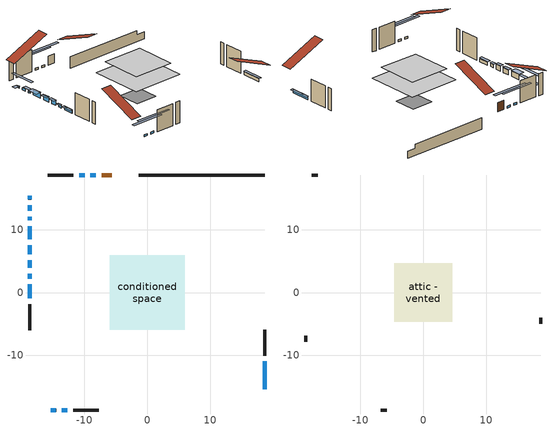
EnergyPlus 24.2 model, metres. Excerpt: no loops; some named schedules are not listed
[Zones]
conditioned space
 floor adiabatic (AdiabaticFloorConstruction): -5.94,-5.94 -5.94,5.94 5.94,5.94 5.94,-5.94 z3.04
 floor foundation (Slab1 construction): -2.5,-2.5 -2.5,2.5 2.5,2.5 2.5,-2.5 z-1.9
 wall outside (AdiabaticWallConstruction 1): -5.6,18.66 -7.24,18.66 z0.6:2.63
 wall outside (AdiabaticWallConstruction): -18.66,15.33 -18.66,14.76 / -18.66,12.04 -18.66,11.48 z0.6:0.91; -18.66,13.84 -18.66,12.96 / -9.94,18.66 -10.78,18.66 z0.6:1.07; -15.33,-18.66 -14.49,-18.66 / -8.17,18.66 -9.01,18.66 z0.6:1.03; -13.56,-18.66 -12.71,-18.66 z0.6:1.04; -18.66,10.55 -18.66,8.44 z0.6:1.79; -18.66,7.51 -18.66,6.04 z0.6:1.67; -18.66,5.11 -18.66,3.93 z0.6:1.68; -18.66,3 -18.66,2.2 z0.6:1.29; -18.66,1.28 -18.66,-0.91 z0.6:1.25; 18.66,-15.33 18.66,-10.95 z0.6:1.27
 wall outside (Wall1 construction): -11.71,18.66 -15.83,18.66 / -11.79,-18.66 -7.67,-18.66 / -18.66,-1.84 -18.66,-5.95 / 18.66,-10.02 18.66,-5.91 z0.6:5.48
 wall foundation (FoundationWall1 construction): -1.34,18.66,-1.9 -1.34,18.66,0.6 16.66,18.66,0.6 16.66,18.66,-0.35 18.66,18.66,-0.35 18.66,18.66,-1.9
 window (WindowConstruction 6): -18.66,15.32 -18.66,14.77 z0.6:0.9
 window (WindowConstruction 8): -18.66,13.84 -18.66,12.97 z0.6:1.07
 window (WindowConstruction 9): -15.32,-18.66 -14.49,-18.66 z0.6:1.03
 window (WindowConstruction 10): -13.56,-18.66 -12.72,-18.66 z0.6:1.04
 window (WindowConstruction 11): -8.17,18.66 -9.01,18.66 z0.6:1.03
 window (WindowConstruction 12): -9.94,18.66 -10.78,18.66 z0.6:1.07
 window (WindowConstruction 7): -18.66,12.04 -18.66,11.48 z0.6:0.9
 window (WindowConstruction): -18.66,10.55 -18.66,8.44 z0.6:1.79
 window (WindowConstruction 1): -18.66,7.51 -18.66,6.04 z0.6:1.67
 window (WindowConstruction 2): -18.66,5.11 -18.66,3.93 z0.6:1.68
 window (WindowConstruction 3): -18.66,3 -18.66,2.2 z0.6:1.29
 window (WindowConstruction 4): -18.66,1.28 -18.66,-0.91 z0.6:1.25
 window (WindowConstruction 5): 18.66,-15.32 18.66,-10.95 z0.6:1.27
 door (Door): -5.6,18.66 -7.24,18.66 z0.6:2.63
 ceiling adiabatic (AdiabaticFloorConstruction): 5.94,-5.94 5.94,5.94 -5.94,5.94 -5.94,-5.94 z3.04
attic - vented
 floor to conditioned space (Floor1 construction Reversed): -4.62,-4.62 -4.62,4.62 4.62,4.62 4.62,-4.62 z5.48
 wall outside (Wall2 construction): -16.76,18.66 -17.73,18.66 / -6.74,-18.66 -5.77,-18.66 / -18.66,-6.88 -18.66,-7.85 / 18.66,-4.98 18.66,-4.01 z0.6:5.48
 roof outside (Roof1 construction): -4.68,18.66,5.48 -4.68,9.79,9.17 -2.27,9.79,9.17 -2.27,18.66,5.48; -16.25,-18.66,5.48 -16.25,-9.79,9.17 -18.66,-9.79,9.17 -18.66,-18.66,5.48; -18.66,16.25,5.48 -9.79,16.25,9.17 -9.79,18.66,9.17 -18.66,18.66,5.48; 18.66,-16.25,5.48 9.79,-16.25,9.17 9.79,-18.66,9.17 18.66,-18.66,5.48
shading: -18.66,14.64 -18.66,15.46 -19.87,15.46 -19.87,14.64 z1.04; -18.66,10.52 -18.66,16.28 -19.27,16.28 -19.27,10.52 z3.51; -11.2,-18.66 -18.61,-18.66 -18.61,-19.27 -11.2,-19.27 z4.32; -9.05,-18.66 -17.23,-18.66 -17.23,-19.27 -9.05,-19.27 z4.71; -12.72,18.66 -4.46,18.66 -4.46,19.27 -12.72,19.27 z4.74; -14.1,18.66 -6.62,18.66 -6.62,19.27 -14.1,19.27 z4.39; -18.66,10.69 -18.66,12.83 -19.27,12.83 -19.27,10.69 z1.69; -18.66,8.31 -18.66,10.68 -19.87,10.68 -19.87,8.31 z1.92; -18.66,5.91 -18.66,7.64 -19.27,7.64 -19.27,5.91 z1.8; -18.66,3.8 -18.66,5.24 -19.27,5.24 -19.27,3.8 z1.81; -18.66,2.07 -18.66,3.13 -19.27,3.13 -19.27,2.07 z1.42; -18.66,-1.04 -18.66,1.41 -19.27,1.41 -19.27,-1.04 z1.38; 18.66,-10.82 18.66,-15.46 19.27,-15.46 19.27,-10.82 z1.4
[Building]
Building 1: Terrain=Suburbs
[Site:Location]
Medicine Hat RCS_AB: Latitude {deg}=50.03; Longitude {deg}=-110.72; Time Zone {hr}=-7; Elevation {m}=715; Keep Site Location Information=Yes
[Site:GroundTemperature:Shallow]
0.918575, -1.32151, -1.5009, -0.437868, 3.82962, 8.07723, 11.7597, 14.0924, 14.2906, 12.3933, 8.80476, 4.68745
[Site:WaterMainsTemperature]
Calculation Method=Schedule; Temperature Schedule=mains temperature schedule
[Material] Roughness=Rough; Thermal Absorptance=0.9
Name | Thickness {m} | Conductivity {W/m-K} | Density {kg/m3} | Specific Heat {J/kg-K} | Solar Absorptance | Visible Absorptance
asphalt or fiberglass shingles | 0.00635 | 0.162714 | 1121.4 | 1465.45 | 0.4 | 0.4
ceiling loosefill ins | 0.338667 | 0.0480833 | 16.02 | 1046.75 | 0.7 | 0.7
ceiling stud and cavity | 0.1397 | 0.119845 | 65.682 | 1177.47 | 0.7 | 0.7
concrete 4.0 in. | 0.1016 | 1.803125 | 2242.8 | 837.4 | 0.7 | 0.7
concrete 8.0 in. | 0.2032 | 1.803125 | 2242.8 | 837.4 | 0.7 | 0.7
door material | 0.04445 | 0.327969 | 512.64 | 1214.23 | 0.7 | 0.7
exterior vertical ins | 0.0448461 | 0.029427 | 32.04 | 1214.23 | 0.7 | 0.7
floor covering | 0.0127 | 0.0433444 | 54.468 | 1339.84 | 0.6 | 0.6
floor rigid ins; wall rigid ins | 0.512978 | 0.029427 | 32.04 | 1214.23 | 0.7 | 0.7
floor stud and cavity | 0.1397 | 1.75129 | 37.0049 | 1207.88 | 0.7 | 0.7
furniture material conditioned space 1 | 0.1524 | 0.115458 | 640.8 | 1214.23 | 0.6 | 0.6
gypsum board | 0.0127 | 0.160291 | 801 | 837.4 | 0.6 | 0.6
gypsum board 1 | 0.0127 | 0.160291 | 801 | 837.4 | 0.7 | 0.7
osb sheathing 0.5 in. | 0.0127 | 0.115458 | 512.64 | 1214.23 | 0.7 | 0.7
osb sheathing 0.75 in. | 0.01905 | 0.115458 | 512.64 | 1214.23 | 0.7 | 0.7
wall stud and cavity | 0.1397 | 0.107505 | 139.0536 | 1170.24 | 0.7 | 0.7
wall stud and cavity 1 | 0.0889 | 6.9971 | 50.32683 | 1063.81 | 0.6 | 0.6
wall stud and cavity 2 | 0.0889 | 0.380278 | 52.3479 | 1209.89 | 0.7 | 0.7
wall stud and cavity 3 | 0.0889 | 0.391764 | 83.0341 | 1211.67 | 0.7 | 0.7
wood siding | 0.0254 | 0.102417 | 544.68 | 1172.36 | 0.4 | 0.4
wood siding 1 | 0.00254 | 0.102417 | 544.68 | 1172.36 | 0.4 | 0.4
wood siding 2; wood siding 3 | 0.0254 | 0.102417 | 544.68 | 1172.36 | 0.7 | 0.7
[WindowMaterial:SimpleGlazingSystem]
Name | U-Factor {W/m2-K} | Solar Heat Gain Coefficient
WindowMaterial | 2.90203 | 0.68
WindowMaterial 1 | 2.81742 | 0.6
WindowMaterial 10 | 2.986628 | 0.42
WindowMaterial 2 | 4.6253 | 0.62
WindowMaterial 3 | 5.4611 | 0.56
WindowMaterial 4 | 4.65539 | 0.62
WindowMaterial 5 | 4.60826 | 0.62
WindowMaterial 6 | 4.66618 | 0.55
WindowMaterial 7 | 2.98492 | 0.42
WindowMaterial 8 | 2.99401 | 0.4
WindowMaterial 9 | 2.99287 | 0.4
[Construction]
AdiabaticFloorConstruction: floor stud and cavity, floor rigid ins, osb sheathing 0.75 in., floor covering
AdiabaticWallConstruction: wood siding 2, wall rigid ins, wall stud and cavity 2, gypsum board
AdiabaticWallConstruction 1: wood siding 3, wall rigid ins, wall stud and cavity 2, gypsum board
Door: door material
Floor1 construction Reversed: gypsum board, ceiling stud and cavity, ceiling loosefill ins
FoundationWall1 construction: concrete 8.0 in., gypsum board 1
furniture construction conditioned space 1: furniture material conditioned space 1
PartitionWallConstruction: gypsum board, wall stud and cavity 3, gypsum board
Roof1 construction: asphalt or fiberglass shingles
Slab1 construction: concrete 4.0 in.
Wall1 construction: wood siding, osb sheathing 0.5 in., wall stud and cavity, gypsum board
Wall2 construction: wood siding 1, wall stud and cavity 1
WindowConstruction: WindowMaterial
WindowConstruction 1: WindowMaterial 1
WindowConstruction 10; WindowConstruction 11: WindowMaterial 9
WindowConstruction 12: WindowMaterial 10
WindowConstruction 2: WindowMaterial 2
WindowConstruction 3: WindowMaterial 3
WindowConstruction 4: WindowMaterial 4
WindowConstruction 5: WindowMaterial 5
WindowConstruction 6; WindowConstruction 7: WindowMaterial 6
WindowConstruction 8: WindowMaterial 7
WindowConstruction 9: WindowMaterial 8
[Zone] Multiplier=1; Part of Total Floor Area=Yes
Name | Volume {m3}
attic - vented | 50.421
conditioned space | 412.9
[Space]
Name | Zone | Volume {m3}
attic - vented 1 | attic - vented | 50.421
conditioned space 1 | conditioned space | 412.9
[ZoneInfiltration:EffectiveLeakageArea]
infil attic - vented 1: Zone or Space=attic - vented 1; Schedule=Always On Discrete; Effective Air Leakage Area {cm2}=3195.38; Stack Coefficient=0.000596091; Wind Coefficient=1.64959e-05
[ZoneMixing]
whole house fan mix: Zone or Space=attic - vented; Schedule=Always On Continuous; Design Flow Rate Calculation Method=Flow/Zone; Design Flow Rate {m3/s}=0; Source Zone or Space=conditioned space
[SurfaceProperty:ExposedFoundationPerimeter]
Slab1: Exposed Perimeter Calculation Method=TotalExposedPerimeter; Total Exposed Perimeter {m}=20
[InternalMass] Zone or ZoneList=conditioned space; Space or SpaceList=conditioned space 1
Name | Construction | Surface Area {m2}
furniture mass conditioned space 1 | furniture construction conditioned space 1 | 66.3603
partition wall mass | PartitionWallConstruction | 165.901
[Lights]
interior lighting: Zone or ZoneList or Space or SpaceList=conditioned space 1; Schedule=interior lighting schedule; Design Level Calculation Method=LightingLevel; Lighting Level {W}=343.2; Return Air Fraction=0; Fraction Radiant=0.6; Fraction Visible=0.2; Fraction Replaceable=1
[People]
occupants: Zone or ZoneList or Space or SpaceList=conditioned space 1; Number of People Schedule=occupants schedule; Number of People Calculation Method=People; Number of People=3; Fraction Radiant=0.314171; Sensible Heat Fraction=0.56303; Activity Level Schedule=occupants activity schedule; Carbon Dioxide Generation Rate {m3/s-W}=0; Enable ASHRAE 55 Comfort Warnings=No; Mean Radiant Temperature Calculation Type=EnclosureAveraged
[ElectricEquipment] Zone or ZoneList or Space or SpaceList=conditioned space 1; Design Level Calculation Method=EquipmentLevel
Name | Schedule | Design Level {W} | Fraction Latent | Fraction Radiant | Fraction Lost
clothes dryer | clothes dryer schedule | 140.772 | 0.015 | 0.081 | 0.85
clothes washer | clothes washer schedule | 32.1985 | 0.03 | 0.162 | 0.7
cooking range | cooking range schedule | 215.147 | 0.08 | 0.432 | 0.2
dishwasher | dishwasher schedule | 66.8632 | 0.3 | 0.18 | 0.4
fridge | fridge schedule | 72.9452 | 0 | 0.6 | 0
mech vent bath fan 0 | mech vent bath fan 0 schedule | 25.1 | 0 | 0 | 1
mech vent house fan | mech vent house fan schedule | 6.33333 | 0 | 0 | 1
mech vent house fan cfis | mech vent house fan cfis schedule | 0 | 0 | 0 | 0
misc plug loads | misc plug loads schedule | 494.7 | 0.045 | 0.513 | 0.1
whole house fan | Always On Discrete | 0 | 0 | 0 | 1
[OtherEquipment] Zone or ZoneList or Space or SpaceList=conditioned space 1; Design Level Calculation Method=EquipmentLevel
Name | Fuel Type | Schedule | Design Level {W} | Fraction Latent | Fraction Radiant | Fraction Lost
clothes dryer 1 | Electricity | clothes dryer schedule | 0 | 0.015 | 0.081 | 0.85
cooking range 1 | Electricity | cooking range schedule | 0 | 0.08 | 0.432 | 0.2
general water use latent | None | general water use schedule | 62.594 | 1 | 0 | 0
general water use sensible | None | general water use schedule | -61.6891 | 0 | 0.6 | 0
mech vent house fan latent load | None | Always On Discrete | 0 | 1 | 0 | 0
mech vent house fan sensible load | None | Always On Discrete | 0 | 0 | 0 | 0
water heater energy adjustment1 | NaturalGas | Always On Discrete | 0.01 | 0 | 0 | 1
[ZoneInfiltration:DesignFlowRate] Zone or ZoneList or Space or SpaceList=conditioned space 1; Schedule=Always On Discrete; Design Flow Rate Calculation Method=Flow/Zone; Design Flow Rate {m3/s}=0
infil flow; natural vent flow; whole house fan flow
[Foundation:Kiva]
Foundation Kiva 1: Initial Indoor Air Temperature {C}=18; Wall Height Above Grade {m}=0.599999; Wall Depth Below Slab {m}=0.2032; Custom Block Material Name 1=exterior vertical ins; Custom Block Depth 1 {m}=2.5; Custom Block X Position 1 {m}=0.2159; Custom Block Z Position 1 {m}=0
[Foundation:Kiva:Settings]
Soil Conductivity {W/m-K}=0.849921; Soil Density {kg/m3}=1842.3; Soil Specific Heat {J/kg-K}=418.7; Ground Solar Absorptivity=0.9; Ground Thermal Absorptivity=0.9; Ground Surface Roughness {m}=0.03; Far-Field Width {m}=40; Deep-Ground Boundary Condition=ZeroFlux; Deep-Ground Depth {m}=40; Minimum Cell Dimension {m}=0.2; Maximum Cell Growth Coefficient=3; Simulation Timestep=Timestep
[Exterior:Lights]
exterior lighting: Schedule=exterior lighting schedule; Design Level {W}=75.6
[Schedule:Constant]
Name | Hourly Value
Always On Continuous; mech vent house fan schedule; mech vent house fan cfis schedule; Always On Discrete | 1
occupants activity schedule | 117.228
fridge schedule | 0
[Schedule:Day:Interval]
interior lighting schedule day: No, 01:00, 0.108182, 04:00, 0.0901515, 05:00, 0.0991667, 06:00, 0.162273, 07:00, 0.270455, 08:00, 0.342576, 10:00, 0.369621, 11:00, 0.351591, 12:00, 0.333561, 13:00, 0.324545, 14:00, 0.31553, 15:00, 0.333561, 16:00, 0.369621, 17:00, 0.450758, 18:00, 0.585985, 19:00, 0.775303, 20:00, 0.955606, 21:00, 0.991667, 22:00, 0.712197, 23:00, 0.360606, 24:00, 0.162273
interior lighting schedule default day: No, 24:00, 0
[Schedule:Week:Daily]
interior lighting schedule Week Rule - Jan1-Jan27: interior lighting schedule day, interior lighting schedule day, interior lighting schedule day, interior lighting schedule day, interior lighting schedule day, interior lighting schedule day, interior lighting schedule day, interior lighting schedule default day, interior lighting schedule default day, interior lighting schedule default day, interior lighting schedule default day, interior lighting schedule default day
interior lighting schedule Week Rule - Jan28-Feb3: interior lighting schedule day, interior lighting schedule day, interior lighting schedule day, interior lighting schedule day, interior lighting schedule day 1, interior lighting schedule day 1, interior lighting schedule day 1, interior lighting schedule default day, interior lighting schedule default day, interior lighting schedule default day, interior lighting schedule default day, interior lighting schedule default day
interior lighting schedule Week Rule - Feb4-Feb24: interior lighting schedule day 1, interior lighting schedule day 1, interior lighting schedule day 1, interior lighting schedule day 1, interior lighting schedule day 1, interior lighting schedule day 1, interior lighting schedule day 1, interior lighting schedule default day, interior lighting schedule default day, interior lighting schedule default day, interior lighting schedule default day, interior lighting schedule default day
interior lighting schedule Week Rule - Feb25-Mar3: interior lighting schedule day 1, interior lighting schedule day 1, interior lighting schedule day 1, interior lighting schedule day 1, interior lighting schedule day 2, interior lighting schedule day 2, interior lighting schedule day 2, interior lighting schedule default day, interior lighting schedule default day, interior lighting schedule default day, interior lighting schedule default day, interior lighting schedule default day
interior lighting schedule Week Rule - Mar4-Mar31: interior lighting schedule day 2, interior lighting schedule day 2, interior lighting schedule day 2, interior lighting schedule day 2, interior lighting schedule day 2, interior lighting schedule day 2, interior lighting schedule day 2, interior lighting schedule default day, interior lighting schedule default day, interior lighting schedule default day, interior lighting schedule default day, interior lighting schedule default day
interior lighting schedule Week Rule - Apr1-Apr28: interior lighting schedule day 3, interior lighting schedule day 3, interior lighting schedule day 3, interior lighting schedule day 3, interior lighting schedule day 3, interior lighting schedule day 3, interior lighting schedule day 3, interior lighting schedule default day, interior lighting schedule default day, interior lighting schedule default day, interior lighting schedule default day, interior lighting schedule default day
interior lighting schedule Week Rule - Apr29-May5: interior lighting schedule day 3, interior lighting schedule day 3, interior lighting schedule day 4, interior lighting schedule day 4, interior lighting schedule day 4, interior lighting schedule day 4, interior lighting schedule day 4, interior lighting schedule default day, interior lighting schedule default day, interior lighting schedule default day, interior lighting schedule default day, interior lighting schedule default day
interior lighting schedule Week Rule - May6-May26: interior lighting schedule day 4, interior lighting schedule day 4, interior lighting schedule day 4, interior lighting schedule day 4, interior lighting schedule day 4, interior lighting schedule day 4, interior lighting schedule day 4, interior lighting schedule default day, interior lighting schedule default day, interior lighting schedule default day, interior lighting schedule default day, interior lighting schedule default day
interior lighting schedule Week Rule - May27-Jun2: interior lighting schedule day 4, interior lighting schedule day 4, interior lighting schedule day 4, interior lighting schedule day 4, interior lighting schedule day 4, interior lighting schedule day 5, interior lighting schedule day 5, interior lighting schedule default day, interior lighting schedule default day, interior lighting schedule default day, interior lighting schedule default day, interior lighting schedule default day
interior lighting schedule Week Rule - Jun3-Jun30: interior lighting schedule day 5, interior lighting schedule day 5, interior lighting schedule day 5, interior lighting schedule day 5, interior lighting schedule day 5, interior lighting schedule day 5, interior lighting schedule day 5, interior lighting schedule default day, interior lighting schedule default day, interior lighting schedule default day, interior lighting schedule default day, interior lighting schedule default day
interior lighting schedule Week Rule - Jul1-Jul28: interior lighting schedule day 6, interior lighting schedule day 6, interior lighting schedule day 6, interior lighting schedule day 6, interior lighting schedule day 6, interior lighting schedule day 6, interior lighting schedule day 6, interior lighting schedule default day, interior lighting schedule default day, interior lighting schedule default day, interior lighting schedule default day, interior lighting schedule default day
interior lighting schedule Week Rule - Jul29-Aug4: interior lighting schedule day 6, interior lighting schedule day 6, interior lighting schedule day 6, interior lighting schedule day 7, interior lighting schedule day 7, interior lighting schedule day 7, interior lighting schedule day 7, interior lighting schedule default day, interior lighting schedule default day, interior lighting schedule default day, interior lighting schedule default day, interior lighting schedule default day
interior lighting schedule Week Rule - Aug5-Aug25: interior lighting schedule day 7, interior lighting schedule day 7, interior lighting schedule day 7, interior lighting schedule day 7, interior lighting schedule day 7, interior lighting schedule day 7, interior lighting schedule day 7, interior lighting schedule default day, interior lighting schedule default day, interior lighting schedule default day, interior lighting schedule default day, interior lighting schedule default day
interior lighting schedule Week Rule - Aug26-Sep1: interior lighting schedule day 7, interior lighting schedule day 7, interior lighting schedule day 7, interior lighting schedule day 7, interior lighting schedule day 7, interior lighting schedule day 7, interior lighting schedule day 8, interior lighting schedule default day, interior lighting schedule default day, interior lighting schedule default day, interior lighting schedule default day, interior lighting schedule default day
interior lighting schedule Week Rule - Sep2-Sep29: interior lighting schedule day 8, interior lighting schedule day 8, interior lighting schedule day 8, interior lighting schedule day 8, interior lighting schedule day 8, interior lighting schedule day 8, interior lighting schedule day 8, interior lighting schedule default day, interior lighting schedule default day, interior lighting schedule default day, interior lighting schedule default day, interior lighting schedule default day
interior lighting schedule Week Rule - Sep30-Oct6: interior lighting schedule day 8, interior lighting schedule day 9, interior lighting schedule day 9, interior lighting schedule day 9, interior lighting schedule day 9, interior lighting schedule day 9, interior lighting schedule day 9, interior lighting schedule default day, interior lighting schedule default day, interior lighting schedule default day, interior lighting schedule default day, interior lighting schedule default day
interior lighting schedule Week Rule - Oct7-Oct27: interior lighting schedule day 9, interior lighting schedule day 9, interior lighting schedule day 9, interior lighting schedule day 9, interior lighting schedule day 9, interior lighting schedule day 9, interior lighting schedule day 9, interior lighting schedule default day, interior lighting schedule default day, interior lighting schedule default day, interior lighting schedule default day, interior lighting schedule default day
interior lighting schedule Week Rule - Oct28-Nov3: interior lighting schedule day 9, interior lighting schedule day 9, interior lighting schedule day 9, interior lighting schedule day 9, interior lighting schedule day 10, interior lighting schedule day 10, interior lighting schedule day 10, interior lighting schedule default day, interior lighting schedule default day, interior lighting schedule default day, interior lighting schedule default day, interior lighting schedule default day
interior lighting schedule Week Rule - Nov4-Nov24: interior lighting schedule day 10, interior lighting schedule day 10, interior lighting schedule day 10, interior lighting schedule day 10, interior lighting schedule day 10, interior lighting schedule day 10, interior lighting schedule day 10, interior lighting schedule default day, interior lighting schedule default day, interior lighting schedule default day, interior lighting schedule default day, interior lighting schedule default day
interior lighting schedule Week Rule - Nov25-Dec1: interior lighting schedule day 10, interior lighting schedule day 10, interior lighting schedule day 10, interior lighting schedule day 10, interior lighting schedule day 10, interior lighting schedule day 10, interior lighting schedule day 11, interior lighting schedule default day, interior lighting schedule default day, interior lighting schedule default day, interior lighting schedule default day, interior lighting schedule default day
interior lighting schedule Week Rule - Dec2-Dec31: interior lighting schedule day 11, interior lighting schedule day 11, interior lighting schedule day 11, interior lighting schedule day 11, interior lighting schedule day 11, interior lighting schedule day 11, interior lighting schedule day 11, interior lighting schedule default day, interior lighting schedule default day, interior lighting schedule default day, interior lighting schedule default day, interior lighting schedule default day
occupants schedule Week Rule - Jan1-Dec31: occupants schedule day, occupants schedule day, occupants schedule day, occupants schedule day, occupants schedule day, occupants schedule day, occupants schedule day, occupants schedule default day, occupants schedule default day, occupants schedule default day, occupants schedule default day, occupants schedule default day
clothes dryer schedule Week Rule - Jan1-Dec31: clothes dryer schedule day, clothes dryer schedule day, clothes dryer schedule day, clothes dryer schedule day, clothes dryer schedule day, clothes dryer schedule day, clothes dryer schedule day, clothes dryer schedule default day, clothes dryer schedule default day, clothes dryer schedule default day, clothes dryer schedule default day, clothes dryer schedule default day
clothes washer schedule Week Rule - Jan1-Dec31: clothes washer schedule day, clothes washer schedule day, clothes washer schedule day, clothes washer schedule day, clothes washer schedule day, clothes washer schedule day, clothes washer schedule day, clothes washer schedule default day, clothes washer schedule default day, clothes washer schedule default day, clothes washer schedule default day, clothes washer schedule default day
cooking range schedule Week Rule - Jan1-Dec31: cooking range schedule day, cooking range schedule day, cooking range schedule day, cooking range schedule day, cooking range schedule day, cooking range schedule day, cooking range schedule day, cooking range schedule default day, cooking range schedule default day, cooking range schedule default day, cooking range schedule default day, cooking range schedule default day
dishwasher schedule Week Rule - Jan1-Dec31: dishwasher schedule day, dishwasher schedule day, dishwasher schedule day, dishwasher schedule day, dishwasher schedule day, dishwasher schedule day, dishwasher schedule day, dishwasher schedule default day, dishwasher schedule default day, dishwasher schedule default day, dishwasher schedule default day, dishwasher schedule default day
mech vent bath fan 0 schedule Week Rule - Jan1-Dec31: mech vent bath fan 0 schedule day, mech vent bath fan 0 schedule day, mech vent bath fan 0 schedule day, mech vent bath fan 0 schedule day, mech vent bath fan 0 schedule day, mech vent bath fan 0 schedule day, mech vent bath fan 0 schedule day, mech vent bath fan 0 schedule default day, mech vent bath fan 0 schedule default day, mech vent bath fan 0 schedule default day, mech vent bath fan 0 schedule default day, mech vent bath fan 0 schedule default day
misc plug loads schedule Week Rule - Jan1-Dec31: misc plug loads schedule day, misc plug loads schedule day, misc plug loads schedule day, misc plug loads schedule day, misc plug loads schedule day, misc plug loads schedule day, misc plug loads schedule day, misc plug loads schedule default day, misc plug loads schedule default day, misc plug loads schedule default day, misc plug loads schedule default day, misc plug loads schedule default day
general water use schedule Week Rule - Jan1-Dec31: general water use schedule day, general water use schedule day, general water use schedule day, general water use schedule day, general water use schedule day, general water use schedule day, general water use schedule day, general water use schedule default day, general water use schedule default day, general water use schedule default day, general water use schedule default day, general water use schedule default day
exterior lighting schedule Week Rule - Jan1-Jan27: exterior lighting schedule day, exterior lighting schedule day, exterior lighting schedule day, exterior lighting schedule day, exterior lighting schedule day, exterior lighting schedule day, exterior lighting schedule day, exterior lighting schedule default day, exterior lighting schedule default day, exterior lighting schedule default day, exterior lighting schedule default day, exterior lighting schedule default day
exterior lighting schedule Week Rule - Jan28-Feb3: exterior lighting schedule day, exterior lighting schedule day, exterior lighting schedule day, exterior lighting schedule day, exterior lighting schedule day 1, exterior lighting schedule day 1, exterior lighting schedule day 1, exterior lighting schedule default day, exterior lighting schedule default day, exterior lighting schedule default day, exterior lighting schedule default day, exterior lighting schedule default day
exterior lighting schedule Week Rule - Feb4-Feb24: exterior lighting schedule day 1, exterior lighting schedule day 1, exterior lighting schedule day 1, exterior lighting schedule day 1, exterior lighting schedule day 1, exterior lighting schedule day 1, exterior lighting schedule day 1, exterior lighting schedule default day, exterior lighting schedule default day, exterior lighting schedule default day, exterior lighting schedule default day, exterior lighting schedule default day
exterior lighting schedule Week Rule - Feb25-Mar3: exterior lighting schedule day 1, exterior lighting schedule day 1, exterior lighting schedule day 1, exterior lighting schedule day 1, exterior lighting schedule day 2, exterior lighting schedule day 2, exterior lighting schedule day 2, exterior lighting schedule default day, exterior lighting schedule default day, exterior lighting schedule default day, exterior lighting schedule default day, exterior lighting schedule default day
exterior lighting schedule Week Rule - Mar4-Mar31: exterior lighting schedule day 2, exterior lighting schedule day 2, exterior lighting schedule day 2, exterior lighting schedule day 2, exterior lighting schedule day 2, exterior lighting schedule day 2, exterior lighting schedule day 2, exterior lighting schedule default day, exterior lighting schedule default day, exterior lighting schedule default day, exterior lighting schedule default day, exterior lighting schedule default day
exterior lighting schedule Week Rule - Apr1-Apr28: exterior lighting schedule day 3, exterior lighting schedule day 3, exterior lighting schedule day 3, exterior lighting schedule day 3, exterior lighting schedule day 3, exterior lighting schedule day 3, exterior lighting schedule day 3, exterior lighting schedule default day, exterior lighting schedule default day, exterior lighting schedule default day, exterior lighting schedule default day, exterior lighting schedule default day
exterior lighting schedule Week Rule - Apr29-May5: exterior lighting schedule day 3, exterior lighting schedule day 3, exterior lighting schedule day 4, exterior lighting schedule day 4, exterior lighting schedule day 4, exterior lighting schedule day 4, exterior lighting schedule day 4, exterior lighting schedule default day, exterior lighting schedule default day, exterior lighting schedule default day, exterior lighting schedule default day, exterior lighting schedule default day
exterior lighting schedule Week Rule - May6-May26: exterior lighting schedule day 4, exterior lighting schedule day 4, exterior lighting schedule day 4, exterior lighting schedule day 4, exterior lighting schedule day 4, exterior lighting schedule day 4, exterior lighting schedule day 4, exterior lighting schedule default day, exterior lighting schedule default day, exterior lighting schedule default day, exterior lighting schedule default day, exterior lighting schedule default day
exterior lighting schedule Week Rule - May27-Jun2: exterior lighting schedule day 4, exterior lighting schedule day 4, exterior lighting schedule day 4, exterior lighting schedule day 4, exterior lighting schedule day 4, exterior lighting schedule day 5, exterior lighting schedule day 5, exterior lighting schedule default day, exterior lighting schedule default day, exterior lighting schedule default day, exterior lighting schedule default day, exterior lighting schedule default day
exterior lighting schedule Week Rule - Jun3-Jun30: exterior lighting schedule day 5, exterior lighting schedule day 5, exterior lighting schedule day 5, exterior lighting schedule day 5, exterior lighting schedule day 5, exterior lighting schedule day 5, exterior lighting schedule day 5, exterior lighting schedule default day, exterior lighting schedule default day, exterior lighting schedule default day, exterior lighting schedule default day, exterior lighting schedule default day
exterior lighting schedule Week Rule - Jul1-Jul28: exterior lighting schedule day 6, exterior lighting schedule day 6, exterior lighting schedule day 6, exterior lighting schedule day 6, exterior lighting schedule day 6, exterior lighting schedule day 6, exterior lighting schedule day 6, exterior lighting schedule default day, exterior lighting schedule default day, exterior lighting schedule default day, exterior lighting schedule default day, exterior lighting schedule default day
exterior lighting schedule Week Rule - Jul29-Aug4: exterior lighting schedule day 6, exterior lighting schedule day 6, exterior lighting schedule day 6, exterior lighting schedule day 7, exterior lighting schedule day 7, exterior lighting schedule day 7, exterior lighting schedule day 7, exterior lighting schedule default day, exterior lighting schedule default day, exterior lighting schedule default day, exterior lighting schedule default day, exterior lighting schedule default day
exterior lighting schedule Week Rule - Aug5-Aug25: exterior lighting schedule day 7, exterior lighting schedule day 7, exterior lighting schedule day 7, exterior lighting schedule day 7, exterior lighting schedule day 7, exterior lighting schedule day 7, exterior lighting schedule day 7, exterior lighting schedule default day, exterior lighting schedule default day, exterior lighting schedule default day, exterior lighting schedule default day, exterior lighting schedule default day
exterior lighting schedule Week Rule - Aug26-Sep1: exterior lighting schedule day 7, exterior lighting schedule day 7, exterior lighting schedule day 7, exterior lighting schedule day 7, exterior lighting schedule day 7, exterior lighting schedule day 7, exterior lighting schedule day 8, exterior lighting schedule default day, exterior lighting schedule default day, exterior lighting schedule default day, exterior lighting schedule default day, exterior lighting schedule default day
exterior lighting schedule Week Rule - Sep2-Sep29: exterior lighting schedule day 8, exterior lighting schedule day 8, exterior lighting schedule day 8, exterior lighting schedule day 8, exterior lighting schedule day 8, exterior lighting schedule day 8, exterior lighting schedule day 8, exterior lighting schedule default day, exterior lighting schedule default day, exterior lighting schedule default day, exterior lighting schedule default day, exterior lighting schedule default day
exterior lighting schedule Week Rule - Sep30-Oct6: exterior lighting schedule day 8, exterior lighting schedule day 9, exterior lighting schedule day 9, exterior lighting schedule day 9, exterior lighting schedule day 9, exterior lighting schedule day 9, exterior lighting schedule day 9, exterior lighting schedule default day, exterior lighting schedule default day, exterior lighting schedule default day, exterior lighting schedule default day, exterior lighting schedule default day
exterior lighting schedule Week Rule - Oct7-Oct27: exterior lighting schedule day 9, exterior lighting schedule day 9, exterior lighting schedule day 9, exterior lighting schedule day 9, exterior lighting schedule day 9, exterior lighting schedule day 9, exterior lighting schedule day 9, exterior lighting schedule default day, exterior lighting schedule default day, exterior lighting schedule default day, exterior lighting schedule default day, exterior lighting schedule default day
exterior lighting schedule Week Rule - Oct28-Nov3: exterior lighting schedule day 9, exterior lighting schedule day 9, exterior lighting schedule day 9, exterior lighting schedule day 9, exterior lighting schedule day 10, exterior lighting schedule day 10, exterior lighting schedule day 10, exterior lighting schedule default day, exterior lighting schedule default day, exterior lighting schedule default day, exterior lighting schedule default day, exterior lighting schedule default day
exterior lighting schedule Week Rule - Nov4-Nov24: exterior lighting schedule day 10, exterior lighting schedule day 10, exterior lighting schedule day 10, exterior lighting schedule day 10, exterior lighting schedule day 10, exterior lighting schedule day 10, exterior lighting schedule day 10, exterior lighting schedule default day, exterior lighting schedule default day, exterior lighting schedule default day, exterior lighting schedule default day, exterior lighting schedule default day
exterior lighting schedule Week Rule - Nov25-Dec1: exterior lighting schedule day 10, exterior lighting schedule day 10, exterior lighting schedule day 10, exterior lighting schedule day 10, exterior lighting schedule day 10, exterior lighting schedule day 10, exterior lighting schedule day 11, exterior lighting schedule default day, exterior lighting schedule default day, exterior lighting schedule default day, exterior lighting schedule default day, exterior lighting schedule default day
exterior lighting schedule Week Rule - Dec2-Dec31: exterior lighting schedule day 11, exterior lighting schedule day 11, exterior lighting schedule day 11, exterior lighting schedule day 11, exterior lighting schedule day 11, exterior lighting schedule day 11, exterior lighting schedule day 11, exterior lighting schedule default day, exterior lighting schedule default day, exterior lighting schedule default day, exterior lighting schedule default day, exterior lighting schedule default day
[Schedule:Year]
interior lighting schedule: interior lighting schedule Week Rule - Jan1-Jan27, 1, 1, 1, 27, interior lighting schedule Week Rule - Jan28-Feb3, 1, 28, 2, 3, interior lighting schedule Week Rule - Feb4-Feb24, 2, 4, 2, 24, interior lighting schedule Week Rule - Feb25-Mar3, 2, 25, 3, 3, interior lighting schedule Week Rule - Mar4-Mar31, 3, 4, 3, 31, interior lighting schedule Week Rule - Apr1-Apr28, 4, 1, 4, 28, interior lighting schedule Week Rule - Apr29-May5, 4, 29, 5, 5, interior lighting schedule Week Rule - May6-May26, 5, 6, 5, 26, interior lighting schedule Week Rule - May27-Jun2, 5, 27, 6, 2, interior lighting schedule Week Rule - Jun3-Jun30, 6, 3, 6, 30, interior lighting schedule Week Rule - Jul1-Jul28, 7, 1, 7, 28, interior lighting schedule Week Rule - Jul29-Aug4, 7, 29, 8, 4, interior lighting schedule Week Rule - Aug5-Aug25, 8, 5, 8, 25, interior lighting schedule Week Rule - Aug26-Sep1, 8, 26, 9, 1, interior lighting schedule Week Rule - Sep2-Sep29, 9, 2, 9, 29, interior lighting schedule Week Rule - Sep30-Oct6, 9, 30, 10, 6, interior lighting schedule Week Rule - Oct7-Oct27, 10, 7, 10, 27, interior lighting schedule Week Rule - Oct28-Nov3, 10, 28, 11, 3, interior lighting schedule Week Rule - Nov4-Nov24, 11, 4, 11, 24, interior lighting schedule Week Rule - Nov25-Dec1, 11, 25, 12, 1, interior lighting schedule Week Rule - Dec2-Dec31, 12, 2, 12, 31
occupants schedule: occupants schedule Week Rule - Jan1-Dec31, 1, 1, 12, 31
clothes dryer schedule: clothes dryer schedule Week Rule - Jan1-Dec31, 1, 1, 12, 31
clothes washer schedule: clothes washer schedule Week Rule - Jan1-Dec31, 1, 1, 12, 31
cooking range schedule: cooking range schedule Week Rule - Jan1-Dec31, 1, 1, 12, 31
dishwasher schedule: dishwasher schedule Week Rule - Jan1-Dec31, 1, 1, 12, 31
mech vent bath fan 0 schedule: mech vent bath fan 0 schedule Week Rule - Jan1-Dec31, 1, 1, 12, 31
misc plug loads schedule: misc plug loads schedule Week Rule - Jan1-Dec31, 1, 1, 12, 31
general water use schedule: general water use schedule Week Rule - Jan1-Dec31, 1, 1, 12, 31
exterior lighting schedule: exterior lighting schedule Week Rule - Jan1-Jan27, 1, 1, 1, 27, exterior lighting schedule Week Rule - Jan28-Feb3, 1, 28, 2, 3, exterior lighting schedule Week Rule - Feb4-Feb24, 2, 4, 2, 24, exterior lighting schedule Week Rule - Feb25-Mar3, 2, 25, 3, 3, exterior lighting schedule Week Rule - Mar4-Mar31, 3, 4, 3, 31, exterior lighting schedule Week Rule - Apr1-Apr28, 4, 1, 4, 28, exterior lighting schedule Week Rule - Apr29-May5, 4, 29, 5, 5, exterior lighting schedule Week Rule - May6-May26, 5, 6, 5, 26, exterior lighting schedule Week Rule - May27-Jun2, 5, 27, 6, 2, exterior lighting schedule Week Rule - Jun3-Jun30, 6, 3, 6, 30, exterior lighting schedule Week Rule - Jul1-Jul28, 7, 1, 7, 28, exterior lighting schedule Week Rule - Jul29-Aug4, 7, 29, 8, 4, exterior lighting schedule Week Rule - Aug5-Aug25, 8, 5, 8, 25, exterior lighting schedule Week Rule - Aug26-Sep1, 8, 26, 9, 1, exterior lighting schedule Week Rule - Sep2-Sep29, 9, 2, 9, 29, exterior lighting schedule Week Rule - Sep30-Oct6, 9, 30, 10, 6, exterior lighting schedule Week Rule - Oct7-Oct27, 10, 7, 10, 27, exterior lighting schedule Week Rule - Oct28-Nov3, 10, 28, 11, 3, exterior lighting schedule Week Rule - Nov4-Nov24, 11, 4, 11, 24, exterior lighting schedule Week Rule - Nov25-Dec1, 11, 25, 12, 1, exterior lighting schedule Week Rule - Dec2-Dec31, 12, 2, 12, 31
[Schedule:Compact]
mains temperature schedule: Through: 01/01, For: AllDays, Until: 24:00, 5.80444, Through: 01/02, For: AllDays, Until: 24:00, 5.73056, Through: 01/03, For: AllDays, Until: 24:00, 5.65722, Through: 01/04, For: AllDays, Until: 24:00, 5.58556, Through: 01/05, For: AllDays, Until: 24:00, 5.515, Through: 01/06, For: AllDays, Until: 24:00, 5.44556, Through: 01/07, For: AllDays, Until: 24:00, 5.37722, Through: 01/08, For: AllDays, Until: 24:00, 5.31056, Through: 01/09, For: AllDays, Until: 24:00, 5.24444, Through: 01/10, For: AllDays, Until: 24:00, 5.18, Through: 01/11, For: AllDays, Until: 24:00, 5.11722, Through: 01/12, For: AllDays, Until: 24:00, 5.055, Through: 01/13, For: AllDays, Until: 24:00, 4.99444, Through: 01/14, For: AllDays, Until: 24:00, 4.93556, Through: 01/15, For: AllDays, Until: 24:00, 4.87778, Through: 01/16, For: AllDays, Until: 24:00, 4.82111, Through: 01/17, For: AllDays, Until: 24:00, 4.76611, Through: 01/18, For: AllDays, Until: 24:00, 4.71278, Through: 01/19, For: AllDays, Until: 24:00, 4.66056, Through: 01/20, For: AllDays, Until: 24:00, 4.61, Through: 01/21, For: AllDays, Until: 24:00, 4.56056, Through: 01/22, For: AllDays, Until: 24:00, 4.51278, Through: 01/23, For: AllDays, Until: 24:00, 4.46667, Through: 01/24, For: AllDays, Until: 24:00, 4.42222, Through: 01/25, For: AllDays, Until: 24:00, 4.37889, Through: 01/26, For: AllDays, Until: 24:00, 4.33722, Through: 01/27, For: AllDays, Until: 24:00, 4.29722, Through: 01/28, For: AllDays, Until: 24:00, 4.25833, Through: 01/29, For: AllDays, Until: 24:00, 4.22167, Through: 01/30, For: AllDays, Until: 24:00, 4.18611, Through: 01/31, For: AllDays, Until: 24:00, 4.15222, Through: 02/01, For: AllDays, Until: 24:00, 4.12, Through: 02/02, For: AllDays, Until: 24:00, 4.08944, Through: 02/03, For: AllDays, Until: 24:00, 4.06056, Through: 02/04, For: AllDays, Until: 24:00, 4.03333, Through: 02/05, For: AllDays, Until: 24:00, 4.00778, Through: 02/06, For: AllDays, Until: 24:00, 3.98333, Through: 02/07, For: AllDays, Until: 24:00, 3.96111, Through: 02/08, For: AllDays, Until: 24:00, 3.94056, Through: 02/09, For: AllDays, Until: 24:00, 3.92167, Through: 02/10, For: AllDays, Until: 24:00, 3.90389, Through: 02/11, For: AllDays, Until: 24:00, 3.88833, Through: 02/12, For: AllDays, Until: 24:00, 3.87444, Through: 02/13, For: AllDays, Until: 24:00, 3.86167, Through: 02/14, For: AllDays, Until: 24:00, 3.85111, Through: 02/15, For: AllDays, Until: 24:00, 3.84222, Through: 02/16, For: AllDays, Until: 24:00, 3.835, Through: 02/17, For: AllDays, Until: 24:00, 3.82944, Through: 02/18, For: AllDays, Until: 24:00, 3.82556, Through: 02/19, For: AllDays, Until: 24:00, 3.82333, Through: 02/20, For: AllDays, Until: 24:00, 3.82278, Through: 02/21, For: AllDays, Until: 24:00, 3.82389, Through: 02/22, For: AllDays, Until: 24:00, 3.82722, Through: 02/23, For: AllDays, Until: 24:00, 3.83167, Through: 02/24, For: AllDays, Until: 24:00, 3.83778, Through: 02/25, For: AllDays, Until: 24:00, 3.84611, Through: 02/26, For: AllDays, Until: 24:00, 3.85556, Through: 02/27, For: AllDays, Until: 24:00, 3.86722, Through: 02/28, For: AllDays, Until: 24:00, 3.88, Through: 03/01, For: AllDays, Until: 24:00, 3.895, Through: 03/02, For: AllDays, Until: 24:00, 3.91167, Through: 03/03, For: AllDays, Until: 24:00, 3.92944, Through: 03/04, For: AllDays, Until: 24:00, 3.94944, Through: 03/05, For: AllDays, Until: 24:00, 3.97056, Through: 03/06, For: AllDays, Until: 24:00, 3.99389, Through: 03/07, For: AllDays, Until: 24:00, 4.01889, Through: 03/08, For: AllDays, Until: 24:00, 4.045, Through: 03/09, For: AllDays, Until: 24:00, 4.07333, Through: 03/10, For: AllDays, Until: 24:00, 4.10278, Through: 03/11, For: AllDays, Until: 24:00, 4.13389, Through: 03/12, For: AllDays, Until: 24:00, 4.16722, Through: 03/13, For: AllDays, Until: 24:00, 4.20167, Through: 03/14, For: AllDays, Until: 24:00, 4.23778, Through: 03/15, For: AllDays, Until: 24:00, 4.27556, Through: 03/16, For: AllDays, Until: 24:00, 4.31444, Through: 03/17, For: AllDays, Until: 24:00, 4.35556, Through: 03/18, For: AllDays, Until: 24:00, 4.39778, Through: 03/19, For: AllDays, Until: 24:00, 4.44167, Through: 03/20, For: AllDays, Until: 24:00, 4.48667, Through: 03/21, For: AllDays, Until: 24:00, 4.53389, Through: 03/22, For: AllDays, Until: 24:00, 4.58222, Through: 03/23, For: AllDays, Until: 24:00, 4.63222, Through: 03/24, For: AllDays, Until: 24:00, 4.68333, Through: 03/25, For: AllDays, Until: 24:00, 4.73611, Through: 03/26, For: AllDays, Until: 24:00, 4.79, Through: 03/27, For: AllDays, Until: 24:00, 4.84611, Through: 03/28, For: AllDays, Until: 24:00, 4.90278, Through: 03/29, For: AllDays, Until: 24:00, 4.96111, Through: 03/30, For: AllDays, Until: 24:00, 5.02111, Through: 03/31, For: AllDays, Until: 24:00, 5.08222, Through: 04/01, For: AllDays, Until: 24:00, 5.14444, Through: 04/02, For: AllDays, Until: 24:00, 5.20833, Through: 04/03, For: AllDays, Until: 24:00, 5.27333, Through: 04/04, For: AllDays, Until: 24:00, 5.33944, Through: 04/05, For: AllDays, Until: 24:00, 5.40722, Through: 04/06, For: AllDays, Until: 24:00, 5.47611, Through: 04/07, For: AllDays, Until: 24:00, 5.54556, Through: 04/08, For: AllDays, Until: 24:00, 5.61722, Through: 04/09, For: AllDays, Until: 24:00, 5.68944, Through: 04/10, For: AllDays, Until: 24:00, 5.76278, Through: 04/11, For: AllDays, Until: 24:00, 5.83722, Through: 04/12, For: AllDays, Until: 24:00, 5.91333, Through: 04/13, For: AllDays, Until: 24:00, 5.99, Through: 04/14, For: AllDays, Until: 24:00, 6.06778, Through: 04/15, For: AllDays, Until: 24:00, 6.14667, Through: 04/16, For: AllDays, Until: 24:00, 6.22667, Through: 04/17, For: AllDays, Until: 24:00, 6.30778, Through: 04/18, For: AllDays, Until: 24:00, 6.38944, Through: 04/19, For: AllDays, Until: 24:00, 6.47222, Through: 04/20, For: AllDays, Until: 24:00, 6.55611, Through: 04/21, For: AllDays, Until: 24:00, 6.64056, Through: 04/22, For: AllDays, Until: 24:00, 6.72611, Through: 04/23, For: AllDays, Until: 24:00, 6.81222, Through: 04/24, For: AllDays, Until: 24:00, 6.89944, Through: 04/25, For: AllDays, Until: 24:00, 6.98722, Through: 04/26, For: AllDays, Until: 24:00, 7.07611, Through: 04/27, For: AllDays, Until: 24:00, 7.16556, Through: 04/28, For: AllDays, Until: 24:00, 7.25556, Through: 04/29, For: AllDays, Until: 24:00, 7.34667, Through: 04/30, For: AllDays, Until: 24:00, 7.43778, Through: 05/01, For: AllDays, Until: 24:00, 7.53, Through: 05/02, For: AllDays, Until: 24:00, 7.62278, Through: 05/03, For: AllDays, Until: 24:00, 7.71611, Through: 05/04, For: AllDays, Until: 24:00, 7.81, Through: 05/05, For: AllDays, Until: 24:00, 7.90444, Through: 05/06, For: AllDays, Until: 24:00, 7.99944, Through: 05/07, For: AllDays, Until: 24:00, 8.09444, Through: 05/08, For: AllDays, Until: 24:00, 8.19, Through: 05/09, For: AllDays, Until: 24:00, 8.28667, Through: 05/10, For: AllDays, Until: 24:00, 8.38278, Through: 05/11, For: AllDays, Until: 24:00, 8.48, Through: 05/12, For: AllDays, Until: 24:00, 8.57722, Through: 05/13, For: AllDays, Until: 24:00, 8.67444, Through: 05/14, For: AllDays, Until: 24:00, 8.77222, Through: 05/15, For: AllDays, Until: 24:00, 8.87056, Through: 05/16, For: AllDays, Until: 24:00, 8.96833, Through: 05/17, For: AllDays, Until: 24:00, 9.06667, Through: 05/18, For: AllDays, Until: 24:00, 9.16556, Through: 05/19, For: AllDays, Until: 24:00, 9.26389, Through: 05/20, For: AllDays, Until: 24:00, 9.36278, Through: 05/21, For: AllDays, Until: 24:00, 9.46167, Through: 05/22, For: AllDays, Until: 24:00, 9.56056, Through: 05/23, For: AllDays, Until: 24:00, 9.65944, Through: 05/24, For: AllDays, Until: 24:00, 9.75833, Through: 05/25, For: AllDays, Until: 24:00, 9.85667, Through: 05/26, For: AllDays, Until: 24:00, 9.95556, Through: 05/27, For: AllDays, Until: 24:00, 10.0539, Through: 05/28, For: AllDays, Until: 24:00, 10.1528, Through: 05/29, For: AllDays, Until: 24:00, 10.2506, Through: 05/30, For: AllDays, Until: 24:00, 10.3489, Through: 05/31, For: AllDays, Until: 24:00, 10.4467, Through: 06/01, For: AllDays, Until: 24:00, 10.5439, Through: 06/02, For: AllDays, Until: 24:00, 10.6411, Through: 06/03, For: AllDays, Until: 24:00, 10.7383, Through: 06/04, For: AllDays, Until: 24:00, 10.835, Through: 06/05, For: AllDays, Until: 24:00, 10.9311, Through: 06/06, For: AllDays, Until: 24:00, 11.0267, Through: 06/07, For: AllDays, Until: 24:00, 11.1222, Through: 06/08, For: AllDays, Until: 24:00, 11.2172, Through: 06/09, For: AllDays, Until: 24:00, 11.3117, Through: 06/10, For: AllDays, Until: 24:00, 11.4056, Through: 06/11, For: AllDays, Until: 24:00, 11.4989, Through: 06/12, For: AllDays, Until: 24:00, 11.5917, Through: 06/13, For: AllDays, Until: 24:00, 11.6839, Through: 06/14, For: AllDays, Until: 24:00, 11.7756, Through: 06/15, For: AllDays, Until: 24:00, 11.8661, Through: 06/16, For: AllDays, Until: 24:00, 11.9567, Through: 06/17, For: AllDays, Until: 24:00, 12.0461, Through: 06/18, For: AllDays, Until: 24:00, 12.135, Through: 06/19, For: AllDays, Until: 24:00, 12.2228, Through: 06/20, For: AllDays, Until: 24:00, 12.31, Through: 06/21, For: AllDays, Until: 24:00, 12.3967, Through: 06/22, For: AllDays, Until: 24:00, 12.4822, Through: 06/23, For: AllDays, Until: 24:00, 12.5667, Through: 06/24, For: AllDays, Until: 24:00, 12.6506, Through: 06/25, For: AllDays, Until: 24:00, 12.7333, Through: 06/26, For: AllDays, Until: 24:00, 12.8156, Through: 06/27, For: AllDays, Until: 24:00, 12.8967, Through: 06/28, For: AllDays, Until: 24:00, 12.9767, Through: 06/29, For: AllDays, Until: 24:00, 13.0556, Through: 06/30, For: AllDays, Until: 24:00, 13.1333, Through: 07/01, For: AllDays, Until: 24:00, 13.2106, Through: 07/02, For: AllDays, Until: 24:00, 13.2861, Through: 07/03, For: AllDays, Until: 24:00, 13.3611, Through: 07/04, For: AllDays, Until: 24:00, 13.4344, Through: 07/05, For: AllDays, Until: 24:00, 13.5072, Through: 07/06, For: AllDays, Until: 24:00, 13.5783, Through: 07/07, For: AllDays, Until: 24:00, 13.6483, Through: 07/08, For: AllDays, Until: 24:00, 13.7178, Through: 07/09, For: AllDays, Until: 24:00, 13.785, Through: 07/10, For: AllDays, Until: 24:00, 13.8517, Through: 07/11, For: AllDays, Until: 24:00, 13.9167, Through: 07/12, For: AllDays, Until: 24:00, 13.9806, Through: 07/13, For: AllDays, Until: 24:00, 14.0433, Through: 07/14, For: AllDays, Until: 24:00, 14.1044, Through: 07/15, For: AllDays, Until: 24:00, 14.1644, Through: 07/16, For: AllDays, Until: 24:00, 14.2228, Through: 07/17, For: AllDays, Until: 24:00, 14.28, Through: 07/18, For: AllDays, Until: 24:00, 14.3361, Through: 07/19, For: AllDays, Until: 24:00, 14.39, Through: 07/20, For: AllDays, Until: 24:00, 14.4433, Through: 07/21, For: AllDays, Until: 24:00, 14.4944, Through: 07/22, For: AllDays, Until: 24:00, 14.5444, Through: 07/23, For: AllDays, Until: 24:00, 14.5933, Through: 07/24, For: AllDays, Until: 24:00, 14.6406, Through: 07/25, For: AllDays, Until: 24:00, 14.6861, Through: 07/26, For: AllDays, Until: 24:00, 14.73, Through: 07/27, For: AllDays, Until: 24:00, 14.7722, Through: 07/28, For: AllDays, Until: 24:00, 14.8133, Through: 07/29, For: AllDays, Until: 24:00, 14.8528, Through: 07/30, For: AllDays, Until: 24:00, 14.8906, Through: 07/31, For: AllDays, Until: 24:00, 14.9267, Through: 08/01, For: AllDays, Until: 24:00, 14.9617, Through: 08/02, For: AllDays, Until: 24:00, 14.9944, Through: 08/03, For: AllDays, Until: 24:00, 15.0261, Through: 08/04, For: AllDays, Until: 24:00, 15.0561, Through: 08/05, For: AllDays, Until: 24:00, 15.0844, Through: 08/06, For: AllDays, Until: 24:00, 15.1111, Through: 08/07, For: AllDays, Until: 24:00, 15.1356, Through: 08/08, For: AllDays, Until: 24:00, 15.1589, Through: 08/09, For: AllDays, Until: 24:00, 15.1806, Through: 08/10, For: AllDays, Until: 24:00, 15.2006, Through: 08/11, For: AllDays, Until: 24:00, 15.2189, Through: 08/12, For: AllDays, Until: 24:00, 15.2356, Through: 08/13, For: AllDays, Until: 24:00, 15.2506, Through: 08/14, For: AllDays, Until: 24:00, 15.2639, Through: 08/15, For: AllDays, Until: 24:00, 15.2756, Through: 08/16, For: AllDays, Until: 24:00, 15.2856, Through: 08/17, For: AllDays, Until: 24:00, 15.2939, Through: 08/18, For: AllDays, Until: 24:00, 15.3, Through: 08/19, For: AllDays, Until: 24:00, 15.305, Through: 08/20, For: AllDays, Until: 24:00, 15.3083, Through: 08/21, For: AllDays, Until: 24:00, 15.3094, Through: 08/22, For: AllDays, Until: 24:00, 15.3094, Through: 08/23, For: AllDays, Until: 24:00, 15.3072, Through: 08/24, For: AllDays, Until: 24:00, 15.3039, Through: 08/25, For: AllDays, Until: 24:00, 15.2983, Through: 08/26, For: AllDays, Until: 24:00, 15.2911, Through: 08/27, For: AllDays, Until: 24:00, 15.2822, Through: 08/28, For: AllDays, Until: 24:00, 15.2722, Through: 08/29, For: AllDays, Until: 24:00, 15.26, Through: 08/30, For: AllDays, Until: 24:00, 15.2461, Through: 08/31, For: AllDays, Until: 24:00, 15.2306, Through: 09/01, For: AllDays, Until: 24:00, 15.2133, Through: 09/02, For: AllDays, Until: 24:00, 15.1944, Through: 09/03, For: AllDays, Until: 24:00, 15.1739, Through: 09/04, For: AllDays, Until: 24:00, 15.1517, Through: 09/05, For: AllDays, Until: 24:00, 15.1278, Through: 09/06, For: AllDays, Until: 24:00, 15.1022, Through: 09/07, For: AllDays, Until: 24:00, 15.075, Through: 09/08, For: AllDays, Until: 24:00, 15.0467, Through: 09/09, For: AllDays, Until: 24:00, 15.0161, Through: 09/10, For: AllDays, Until: 24:00, 14.9839, Through: 09/11, For: AllDays, Until: 24:00, 14.9506, Through: 09/12, For: AllDays, Until: 24:00, 14.915, Through: 09/13, For: AllDays, Until: 24:00, 14.8783, Through: 09/14, For: AllDays, Until: 24:00, 14.84, Through: 09/15, For: AllDays, Until: 24:00, 14.8, Through: 09/16, For: AllDays, Until: 24:00, 14.7589, Through: 09/17, For: AllDays, Until: 24:00, 14.7156, Through: 09/18, For: AllDays, Until: 24:00, 14.6711, Through: 09/19, For: AllDays, Until: 24:00, 14.625, Through: 09/20, For: AllDays, Until: 24:00, 14.5778, Through: 09/21, For: AllDays, Until: 24:00, 14.5283, Through: 09/22, For: AllDays, Until: 24:00, 14.4778, Through: 09/23, For: AllDays, Until: 24:00, 14.4261, Through: 09/24, For: AllDays, Until: 24:00, 14.3728, Through: 09/25, For: AllDays, Until: 24:00, 14.3178, Through: 09/26, For: AllDays, Until: 24:00, 14.2617, Through: 09/27, For: AllDays, Until: 24:00, 14.2039, Through: 09/28, For: AllDays, Until: 24:00, 14.145, Through: 09/29, For: AllDays, Until: 24:00, 14.0844, Through: 09/30, For: AllDays, Until: 24:00, 14.0228, Through: 10/01, For: AllDays, Until: 24:00, 13.96, Through: 10/02, For: AllDays, Until: 24:00, 13.8956, Through: 10/03, For: AllDays, Until: 24:00, 13.83, Through: 10/04, For: AllDays, Until: 24:00, 13.7633, Through: 10/05, For: AllDays, Until: 24:00, 13.695, Through: 10/06, For: AllDays, Until: 24:00, 13.6256, Through: 10/07, For: AllDays, Until: 24:00, 13.5556, Through: 10/08, For: AllDays, Until: 24:00, 13.4833, Through: 10/09, For: AllDays, Until: 24:00, 13.4106, Through: 10/10, For: AllDays, Until: 24:00, 13.3367, Through: 10/11, For: AllDays, Until: 24:00, 13.2617, Through: 10/12, For: AllDays, Until: 24:00, 13.1856, Through: 10/13, For: AllDays, Until: 24:00, 13.1083, Through: 10/14, For: AllDays, Until: 24:00, 13.03, Through: 10/15, For: AllDays, Until: 24:00, 12.9506, Through: 10/16, For: AllDays, Until: 24:00, 12.87, Through: 10/17, For: AllDays, Until: 24:00, 12.7889, Through: 10/18, For: AllDays, Until: 24:00, 12.7067, Through: 10/19, For: AllDays, Until: 24:00, 12.6233, Through: 10/20, For: AllDays, Until: 24:00, 12.5389, Through: 10/21, For: AllDays, Until: 24:00, 12.4539, Through: 10/22, For: AllDays, Until: 24:00, 12.3683, Through: 10/23, For: AllDays, Until: 24:00, 12.2817, Through: 10/24, For: AllDays, Until: 24:00, 12.1939, Through: 10/25, For: AllDays, Until: 24:00, 12.1056, Through: 10/26, For: AllDays, Until: 24:00, 12.0167, Through: 10/27, For: AllDays, Until: 24:00, 11.9272, Through: 10/28, For: AllDays, Until: 24:00, 11.8367, Through: 10/29, For: AllDays, Until: 24:00, 11.7456, Through: 10/30, For: AllDays, Until: 24:00, 11.6539, Through: 10/31, For: AllDays, Until: 24:00, 11.5611, Through: 11/01, For: AllDays, Until: 24:00, 11.4683, Through: 11/02, For: AllDays, Until: 24:00, 11.375, Through: 11/03, For: AllDays, Until: 24:00, 11.2806, Through: 11/04, For: AllDays, Until: 24:00, 11.1861, Through: 11/05, For: AllDays, Until: 24:00, 11.0911, Through: 11/06, For: AllDays, Until: 24:00, 10.9956, Through: 11/07, For: AllDays, Until: 24:00, 10.8994, Through: 11/08, For: AllDays, Until: 24:00, 10.8033, Through: 11/09, For: AllDays, Until: 24:00, 10.7067, Through: 11/10, For: AllDays, Until: 24:00, 10.6094, Through: 11/11, For: AllDays, Until: 24:00, 10.5122, Through: 11/12, For: AllDays, Until: 24:00, 10.4144, Through: 11/13, For: AllDays, Until: 24:00, 10.3167, Through: 11/14, For: AllDays, Until: 24:00, 10.2189, Through: 11/15, For: AllDays, Until: 24:00, 10.1206, Through: 11/16, For: AllDays, Until: 24:00, 10.0217, Through: 11/17, For: AllDays, Until: 24:00, 9.92333, Through: 11/18, For: AllDays, Until: 24:00, 9.82444, Through: 11/19, For: AllDays, Until: 24:00, 9.72556, Through: 11/20, For: AllDays, Until: 24:00, 9.62722, Through: 11/21, For: AllDays, Until: 24:00, 9.52833, Through: 11/22, For: AllDays, Until: 24:00, 9.42944, Through: 11/23, For: AllDays, Until: 24:00, 9.33056, Through: 11/24, For: AllDays, Until: 24:00, 9.23167, Through: 11/25, For: AllDays, Until: 24:00, 9.13333, Through: 11/26, For: AllDays, Until: 24:00, 9.035, Through: 11/27, For: AllDays, Until: 24:00, 8.93667, Through: 11/28, For: AllDays, Until: 24:00, 8.83833, Through: 11/29, For: AllDays, Until: 24:00, 8.74056, Through: 11/30, For: AllDays, Until: 24:00, 8.64278, Through: 12/01, For: AllDays, Until: 24:00, 8.545, Through: 12/02, For: AllDays, Until: 24:00, 8.44833, Through: 12/03, For: AllDays, Until: 24:00, 8.35111, Through: 12/04, For: AllDays, Until: 24:00, 8.255, Through: 12/05, For: AllDays, Until: 24:00, 8.15889, Through: 12/06, For: AllDays, Until: 24:00, 8.06333, Through: 12/07, For: AllDays, Until: 24:00, 7.96833, Through: 12/08, For: AllDays, Until: 24:00, 7.87333, Through: 12/09, For: AllDays, Until: 24:00, 7.77944, Through: 12/10, For: AllDays, Until: 24:00, 7.68556, Through: 12/11, For: AllDays, Until: 24:00, 7.59222, Through: 12/12, For: AllDays, Until: 24:00, 7.5, Through: 12/13, For: AllDays, Until: 24:00, 7.40778, Through: 12/14, For: AllDays, Until: 24:00, 7.31667, Through: 12/15, For: AllDays, Until: 24:00, 7.22611, Through: 12/16, For: AllDays, Until: 24:00, 7.13611, Through: 12/17, For: AllDays, Until: 24:00, 7.04722, Through: 12/18, For: AllDays, Until: 24:00, 6.95889, Through: 12/19, For: AllDays, Until: 24:00, 6.87111, Through: 12/20, For: AllDays, Until: 24:00, 6.78389, Through: 12/21, For: AllDays, Until: 24:00, 6.69778, Through: 12/22, For: AllDays, Until: 24:00, 6.61278, Through: 12/23, For: AllDays, Until: 24:00, 6.52833, Through: 12/24, For: AllDays, Until: 24:00, 6.445, Through: 12/25, For: AllDays, Until: 24:00, 6.36278, Through: 12/26, For: AllDays, Until: 24:00, 6.28111, Through: 12/27, For: AllDays, Until: 24:00, 6.20056, Through: 12/28, For: AllDays, Until: 24:00, 6.12111, Through: 12/29, For: AllDays, Until: 24:00, 6.04222, Through: 12/30, For: AllDays, Until: 24:00, 5.965, Through: 12/31, For: AllDays, Until: 24:00, 5.88833
